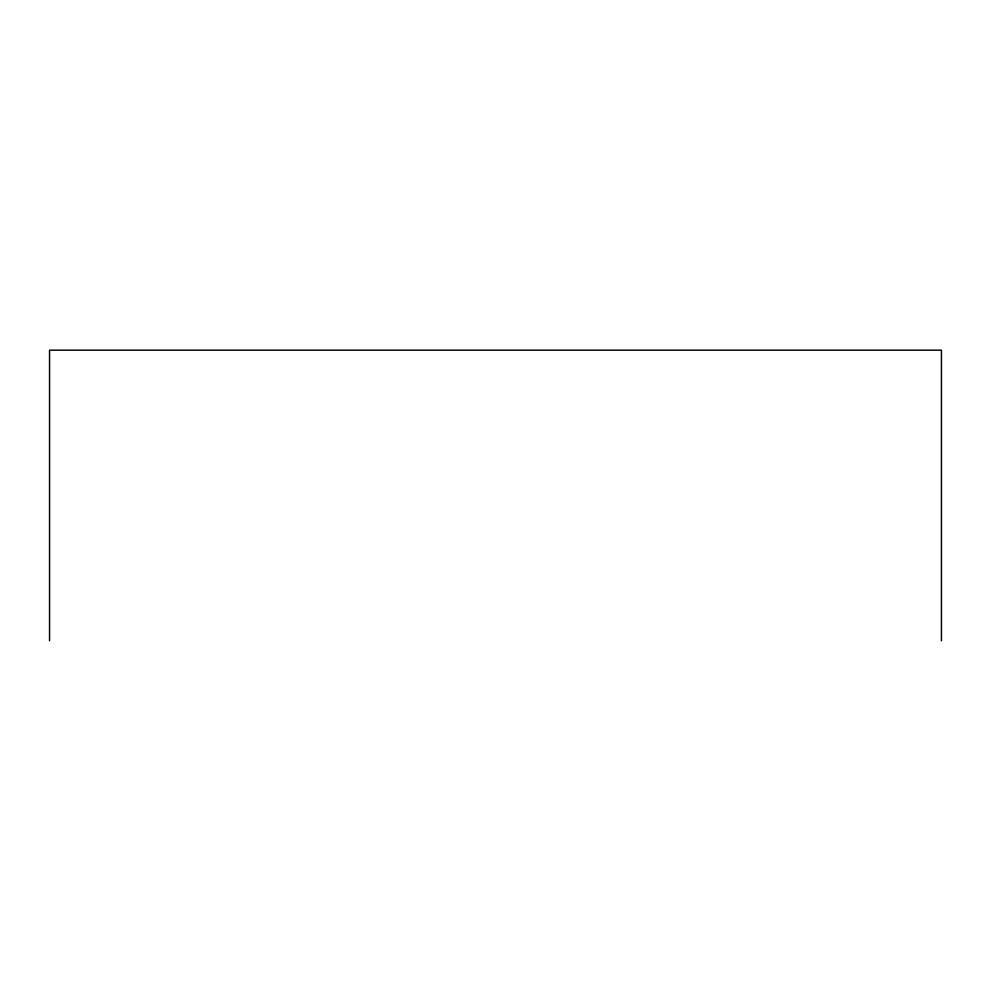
<?xml version="1.0" encoding="UTF-8"?>
<svg xmlns="http://www.w3.org/2000/svg" width="991" height="991" viewBox="0 0 991 991"><rect width="100%" height="100%" fill="white"/><g stroke="black" fill="none" stroke-linecap="round" stroke-linejoin="round"><path stroke-width="1.49" d="M941.45 640.818L941.45 350.182L49.55 350.182L49.55 640.818"/></g></svg>
